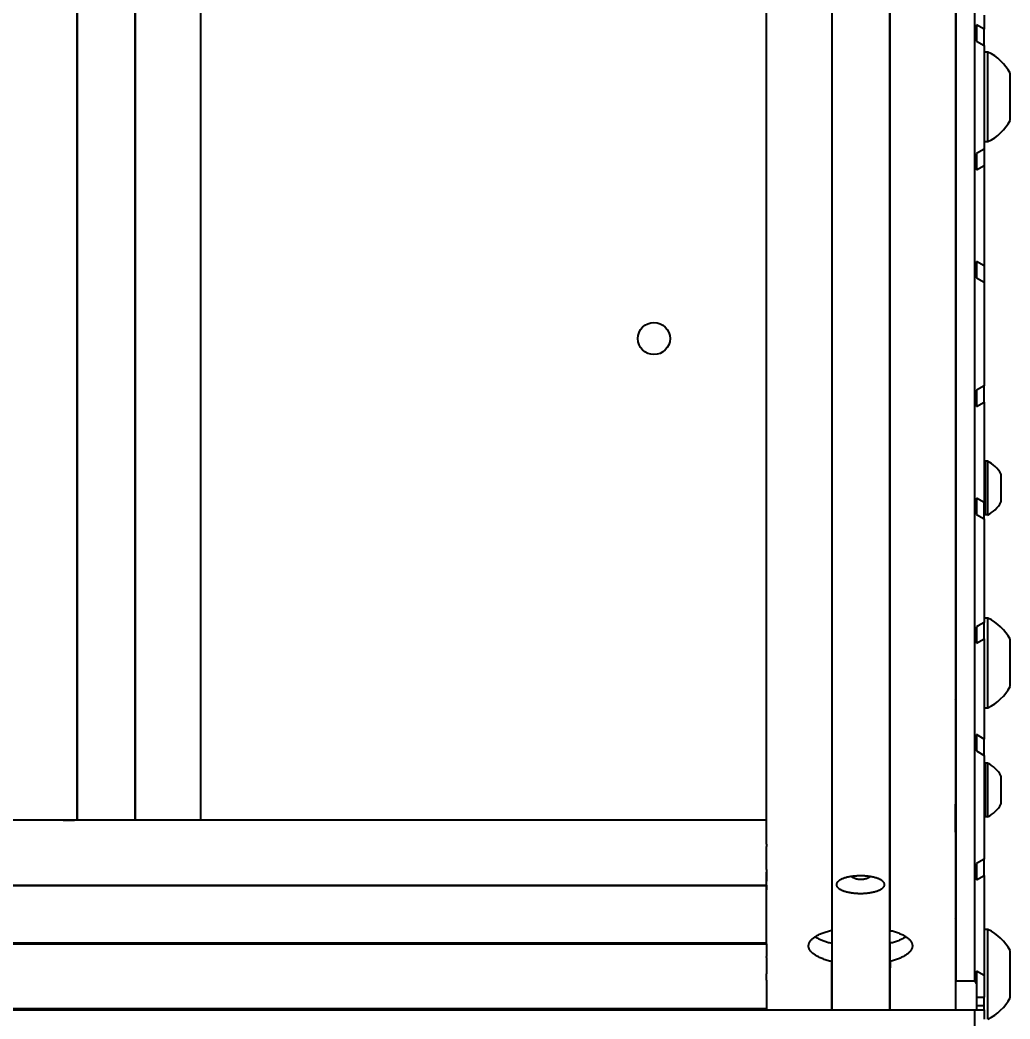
# Model space of a CAD drawing. Header units: millimetres. Extents: x 15 to 415, y 5 to 292.
# Drawn here: x 127.61 to 140.72, y 77.67 to 90.9 of the extents above; entities that cross this region are included whole.
import ezdxf

# ---------------------------------------------------------------- set-up
doc = ezdxf.new("R2010")
doc.units = ezdxf.units.MM
doc.layers.add('Geometries', color=7, linetype='Continuous')

msp = doc.modelspace()

# ---------------------------------------------------------------- linework, layer by layer
at = {"layer": 'Geometries', "linetype": 'Continuous', "lineweight": 40}
for p, q in [((138.3632, 102.3965), (138.3632, 85.3232)), ((138.3692, 77.7876), (138.3692, 102.3965)), ((139.1321, 77.7876), (139.1321, 102.3965)), ((139.1382, 78.841), (139.1382, 102.3965)), ((128.3632, 101.2898), (128.3632, 80.3021)), ((128.3692, 101.2898), (128.3692, 80.3021)), ((129.1321, 101.2898), (129.1321, 80.3021)), ((129.1382, 101.2898), (129.1382, 80.3021)), ((130.0007, 101.2898), (130.0007, 80.3021)), ((140.2568, 78.1738), (140.2568, 99.4437)), ((137.5007, 81.7708), (137.5007, 98.4682)), ((140.0007, 92.93), (140.0007, 90.1979)), ((140.0068, 92.93), (140.0068, 90.1979)), ((140.3818, 90.9676), (140.3818, 90.8052)), ((140.3818, 90.7818), (140.2818, 90.8397)), ((140.2818, 90.8397), (140.2818, 90.8052)), ((140.2818, 90.8052), (140.2818, 90.623)), ((140.2818, 90.8052), (140.2818, 90.8052)), ((140.3818, 90.8052), (140.3818, 90.7818)), ((140.3818, 90.8052), (140.3818, 90.8052)), ((140.3818, 90.5651), (140.3818, 90.7818)), ((140.2818, 90.623), (140.3818, 90.5651)), ((140.3818, 90.5651), (140.3818, 90.4791)), ((140.4328, 90.4791), (140.3818, 90.4791)), ((140.3818, 90.4791), (140.3818, 89.2916)), ((140.4328, 89.2916), (140.4328, 90.4791)), ((140.0007, 90.1979), (140.0007, 89.5729)), ((140.0068, 90.1979), (140.0007, 90.1979)), ((140.0068, 90.1979), (140.0068, 89.5729)), ((140.725, 89.5729), (140.725, 90.1979)), ((140.0007, 89.5729), (140.0007, 89.2775)), ((140.0007, 89.5729), (140.0068, 89.5729)), ((140.0068, 89.5729), (140.0068, 89.2775)), ((140.0007, 89.2775), (140.0007, 88.9025)), ((140.0068, 89.2775), (140.0007, 89.2775)), ((140.0068, 89.2775), (140.0068, 88.9025)), ((140.3818, 89.2916), (140.4328, 89.2916)), ((140.3818, 89.2916), (140.3818, 89.1911)), ((140.3818, 89.1911), (140.2818, 89.1334)), ((140.2818, 89.1334), (140.2818, 88.917)), ((140.3818, 89.1911), (140.3818, 88.9747)), ((140.2818, 88.917), (140.3818, 88.9747)), ((140.3818, 88.9747), (140.3818, 88.9522)), ((140.0007, 88.9025), (140.0007, 87.6525)), ((140.0007, 88.9025), (140.0068, 88.9025)), ((140.0068, 88.9025), (140.0068, 87.6525)), ((140.3818, 88.9522), (140.3818, 88.7898)), ((140.3818, 88.9522), (140.3818, 88.9522)), ((140.3818, 88.7898), (140.3818, 87.8326)), ((140.3818, 88.7898), (140.3818, 88.7898)), ((140.3818, 87.8326), (140.3818, 87.6468)), ((140.3818, 87.8326), (140.3818, 87.8326)), ((140.0068, 87.6525), (140.0007, 87.6525)), ((140.0007, 87.6525), (140.0007, 87.2775)), ((140.0068, 87.6525), (140.0068, 87.2775)), ((140.3818, 87.6468), (140.2818, 87.7047)), ((140.2818, 87.7047), (140.2818, 87.488)), ((140.3818, 87.6468), (140.3818, 87.4301)), ((140.2818, 87.488), (140.3818, 87.4301)), ((140.3818, 87.4301), (140.3818, 87.2396)), ((140.0007, 87.2775), (140.0007, 86.93)), ((140.0007, 87.2775), (140.0068, 87.2775)), ((140.0068, 87.2775), (140.0068, 86.93)), ((140.3818, 87.2396), (140.3818, 87.1959)), ((140.3818, 87.1959), (140.3818, 86.0561)), ((140.0007, 86.93), (140.0007, 86.8613)), ((140.0007, 86.93), (140.0068, 86.93)), ((140.0007, 86.8613), (140.0007, 86.2384)), ((140.0007, 86.8613), (140.0068, 86.8613)), ((140.0068, 86.93), (140.0068, 86.8613)), ((140.0068, 86.8613), (140.0068, 85.3113)), ((140.0007, 86.2384), (140.0007, 85.3113)), ((140.3818, 86.0561), (140.2818, 85.9984)), ((140.3818, 85.8397), (140.3818, 86.0561)), ((140.2818, 85.9984), (140.2818, 85.782)), ((140.2818, 85.782), (140.3818, 85.8397)), ((140.3818, 85.8397), (140.3818, 85.6548)), ((140.3818, 85.6548), (140.3818, 84.8885)), ((140.3818, 85.6548), (140.3818, 85.6548)), ((138.3632, 85.3232), (138.3632, 84.9134)), ((140.0007, 85.3113), (140.0007, 85.1909)), ((140.0007, 85.3113), (140.0068, 85.3113)), ((140.0068, 85.3113), (140.0068, 85.18)), ((140.0007, 85.1909), (140.0007, 85.18)), ((140.0007, 85.18), (140.0007, 84.8885)), ((140.0007, 85.18), (140.0068, 85.18)), ((140.0068, 85.18), (140.0068, 84.8885)), ((140.4284, 85.0573), (140.3975, 85.0573)), ((140.3975, 85.0573), (140.3975, 84.8885)), ((140.4284, 85.0573), (140.4284, 84.3448)), ((138.3632, 84.9134), (138.3632, 80.0165)), ((140.0007, 84.8885), (140.0007, 84.5135)), ((140.0068, 84.8885), (140.0007, 84.8885)), ((140.0068, 84.8885), (140.0068, 84.5135)), ((140.3975, 84.8885), (140.3818, 84.8885)), ((140.3818, 84.8885), (140.3818, 84.5135)), ((140.3975, 84.8885), (140.3975, 84.5135)), ((140.6037, 84.8885), (140.6037, 84.5135)), ((140.0007, 84.5135), (140.0007, 83.4254)), ((140.0007, 84.5135), (140.0068, 84.5135)), ((140.0068, 84.5135), (140.0068, 83.4315)), ((140.2818, 84.5697), (140.2818, 84.353)), ((140.3818, 84.5118), (140.2818, 84.5697)), ((140.3818, 84.5135), (140.3975, 84.5135)), ((140.3818, 84.5135), (140.3818, 84.5118)), ((140.3818, 84.2951), (140.3818, 84.5118)), ((140.3975, 84.5135), (140.3975, 84.3448)), ((140.2818, 84.353), (140.3818, 84.2951)), ((140.4284, 84.3448), (140.3975, 84.3448)), ((140.3818, 84.2951), (140.3818, 82.9791)), ((140.0068, 83.4315), (140.0007, 83.4254)), ((140.0007, 83.4254), (140.0007, 82.6979)), ((140.0068, 83.4315), (140.0068, 82.6979)), ((140.3046, 82.8766), (140.2818, 82.8634)), ((140.3047, 82.8766), (140.3046, 82.8766)), ((140.3812, 82.9207), (140.3047, 82.8766)), ((140.3818, 82.9211), (140.3812, 82.9207)), ((140.4328, 82.9791), (140.3818, 82.9791)), ((140.3818, 82.9791), (140.3818, 82.9211)), ((140.3818, 82.7047), (140.3818, 82.9211)), ((140.4328, 81.7916), (140.4328, 82.9791)), ((140.2818, 82.8634), (140.2818, 82.647)), ((140.0007, 82.6979), (140.0007, 82.0729)), ((140.0068, 82.6979), (140.0007, 82.6979)), ((140.0068, 82.6979), (140.0068, 82.0729)), ((140.2818, 82.647), (140.3818, 82.7047)), ((140.3818, 82.7047), (140.3818, 81.7916)), ((140.725, 82.0729), (140.725, 82.6979)), ((140.0007, 82.0729), (140.0007, 81.8992)), ((140.0007, 82.0729), (140.0068, 82.0729)), ((140.0068, 82.0729), (140.0068, 81.893)), ((140.0007, 81.8992), (140.0007, 80.8885)), ((140.0068, 81.893), (140.0007, 81.8992)), ((140.0068, 81.893), (140.0068, 80.8885)), ((137.5006, 81.7708), (137.5007, 81.7708)), ((137.5007, 81.4569), (137.5007, 81.7708)), ((140.3818, 81.7916), (140.4328, 81.7916)), ((140.3818, 81.7916), (140.3818, 81.5926)), ((140.3818, 81.5926), (140.3818, 81.3768)), ((140.3818, 81.5926), (140.3818, 81.5926)), ((137.5007, 81.4569), (137.5006, 81.4569)), ((137.5007, 81.1748), (137.5007, 81.4569)), ((140.3818, 81.3768), (140.2818, 81.4347)), ((140.2818, 81.4347), (140.2818, 81.218)), ((140.3818, 81.1601), (140.3818, 81.3768)), ((137.5006, 81.1748), (137.5007, 81.1748)), ((137.5007, 80.547), (137.5007, 81.1748)), ((140.2818, 81.218), (140.3818, 81.1601)), ((140.3818, 81.1601), (140.3818, 80.8885)), ((140.4284, 81.0573), (140.3975, 81.0573)), ((140.3975, 81.0573), (140.3975, 80.8885)), ((140.4284, 81.0573), (140.4284, 80.3448)), ((140.0007, 80.8885), (140.0007, 80.5135)), ((140.0068, 80.8885), (140.0007, 80.8885)), ((140.0068, 80.8885), (140.0068, 80.5135)), ((140.3975, 80.8885), (140.3818, 80.8885)), ((140.3818, 80.8885), (140.3818, 80.5135)), ((140.3975, 80.8885), (140.3975, 80.5135)), ((140.6037, 80.8885), (140.6037, 80.5135)), ((137.5007, 80.547), (137.5006, 80.547)), ((137.5007, 80.3013), (137.5007, 80.547)), ((140.0007, 80.1409), (140.0007, 80.5135)), ((140.0007, 80.5135), (140.0068, 80.5135)), ((140.0068, 80.5135), (140.0068, 80.1409)), ((140.3975, 80.5135), (140.3818, 80.5135)), ((140.3818, 80.5135), (140.3818, 79.7861)), ((140.3975, 80.5135), (140.3975, 80.3448)), ((128.1828, 80.3013), (106.8186, 80.3013)), ((128.3632, 80.3021), (127.5007, 80.3021)), ((128.1828, 80.3013), (128.3313, 80.3013)), ((128.2723, 80.3013), (128.1828, 80.3013)), ((128.3088, 80.3013), (128.2723, 80.3013)), ((128.3358, 80.3013), (128.3088, 80.3013)), ((129.3019, 80.3013), (128.3313, 80.3013)), ((128.3498, 80.3013), (128.3358, 80.3013)), ((128.3528, 80.3013), (128.3498, 80.3013)), ((128.3629, 80.3013), (128.3528, 80.3013)), ((128.3742, 80.3013), (128.3629, 80.3013)), ((128.3692, 80.3021), (128.3632, 80.3021)), ((129.1321, 80.3021), (128.3692, 80.3021)), ((128.4051, 80.3013), (128.3742, 80.3013)), ((128.4295, 80.3013), (128.4051, 80.3013)), ((128.5056, 80.3013), (128.4295, 80.3013)), ((128.6125, 80.3013), (128.5056, 80.3013)), ((128.6399, 80.3013), (128.6125, 80.3013)), ((128.834, 80.3013), (128.6399, 80.3013)), ((128.9161, 80.3013), (128.834, 80.3013)), ((129.0542, 80.3013), (128.9161, 80.3013)), ((129.0718, 80.3013), (129.0542, 80.3013)), ((129.1269, 80.3013), (129.0718, 80.3013)), ((129.1385, 80.3013), (129.1269, 80.3013)), ((129.1382, 80.3021), (129.1321, 80.3021)), ((130.0007, 80.3021), (129.1382, 80.3021)), ((129.1432, 80.3013), (129.1385, 80.3013)), ((129.1482, 80.3013), (129.1432, 80.3013)), ((129.1513, 80.3013), (129.1482, 80.3013)), ((129.2291, 80.3013), (129.1513, 80.3013)), ((129.2427, 80.3013), (129.2291, 80.3013)), ((129.3186, 80.3013), (129.2427, 80.3013)), ((129.3186, 80.3013), (129.3019, 80.3013)), ((137.5007, 80.3013), (129.3186, 80.3013)), ((137.5007, 80.0763), (137.5007, 80.3013)), ((140.4284, 80.3448), (140.3975, 80.3448)), ((140.0007, 80.1409), (140.0007, 79.6579)), ((140.0007, 80.1409), (140.0068, 80.1409)), ((140.0068, 80.1409), (140.0068, 78.99)), ((137.5007, 79.9814), (137.5007, 80.0763)), ((137.5007, 79.9814), (137.5007, 79.951)), ((138.3632, 80.0165), (138.3632, 78.8441)), ((137.5007, 79.8386), (137.5007, 79.951)), ((137.5007, 79.7384), (137.5007, 79.8386)), ((137.5007, 79.6461), (137.5007, 79.7384)), ((140.3818, 79.7861), (140.2818, 79.7284)), ((140.2818, 79.7284), (140.2818, 79.5772)), ((140.3818, 79.5772), (140.3818, 79.7861)), ((137.5007, 79.6461), (137.5007, 79.6119)), ((137.5007, 79.6122), (137.5007, 79.5875)), ((137.5007, 79.4901), (137.5007, 79.6119)), ((137.5007, 79.5875), (137.5007, 79.4932)), ((140.0007, 79.6579), (140.0007, 79.6119)), ((140.0007, 79.6119), (140.0007, 78.9963)), ((140.2818, 79.5772), (140.2818, 79.512)), ((140.2818, 79.5772), (140.2818, 79.5772)), ((140.2818, 79.512), (140.3818, 79.5697)), ((140.3818, 79.5697), (140.3818, 79.5772)), ((140.3818, 79.5772), (140.3818, 79.5772)), ((140.3818, 79.5697), (140.3818, 79.3848)), ((97.5007, 79.4388), (137.5007, 79.4388)), ((137.5007, 79.4327), (97.5007, 79.4327)), ((137.5007, 79.4546), (137.5007, 79.4932)), ((137.5007, 79.4388), (137.5007, 79.4901)), ((137.5007, 79.439), (137.5007, 79.4546)), ((137.5007, 79.439), (137.5007, 79.379)), ((137.5007, 79.4327), (137.5007, 79.4388)), ((137.5007, 79.3695), (137.5007, 79.4327)), ((137.5007, 79.2249), (137.5007, 79.379)), ((137.5007, 79.2249), (137.5007, 79.3695)), ((140.3818, 79.3848), (140.3818, 78.8541)), ((140.3818, 79.3848), (140.3818, 79.3848)), ((137.5007, 78.7388), (137.5007, 79.2249)), ((140.0007, 78.9963), (140.0007, 78.5729)), ((140.0068, 78.99), (140.0007, 78.9963)), ((140.0068, 78.99), (140.0068, 78.5729)), ((140.4328, 78.8541), (140.3818, 78.8541)), ((140.3818, 78.8541), (140.3818, 78.4276)), ((140.4328, 77.6666), (140.4328, 78.8541)), ((137.5007, 78.6698), (97.5007, 78.6698)), ((97.5007, 78.6638), (137.5007, 78.6638)), ((137.5007, 78.6698), (137.5007, 78.7388)), ((137.5007, 78.6638), (137.5007, 78.6698)), ((137.5007, 78.6638), (137.5007, 78.4951)), ((138.3632, 78.667), (138.3632, 78.4276)), ((139.1382, 78.4307), (139.1382, 78.6702)), ((140.0007, 78.5729), (140.0007, 77.9479)), ((140.0068, 78.5729), (140.0007, 78.5729)), ((140.0068, 78.5729), (140.0068, 78.1738)), ((140.725, 77.9479), (140.725, 78.5729)), ((137.5007, 78.4796), (137.5007, 78.4951)), ((137.5007, 78.4796), (137.5007, 78.3646)), ((137.5007, 78.3646), (137.5007, 78.264)), ((138.3632, 77.7876), (138.3632, 78.4276)), ((139.1382, 78.4307), (139.1382, 78.3431)), ((140.3818, 78.4276), (140.3818, 78.4276)), ((140.3818, 78.4276), (140.3818, 78.2652)), ((137.5007, 78.1794), (137.5007, 78.264)), ((139.1382, 77.7876), (139.1382, 78.3431)), ((140.3818, 78.2428), (140.2818, 78.3004)), ((140.2818, 78.3004), (140.2818, 78.2652)), ((140.2818, 78.2652), (140.2818, 78.1381)), ((140.2818, 78.2652), (140.2818, 78.2652)), ((140.3818, 78.2652), (140.3818, 78.2428)), ((140.3818, 78.2652), (140.3818, 78.2652)), ((140.3818, 78.2428), (140.3818, 77.9545)), ((137.5007, 78.1794), (137.5007, 77.8013)), ((140.0068, 78.1738), (140.2568, 78.1738)), ((140.0068, 77.9479), (140.0068, 78.1738)), ((140.2818, 78.1381), (140.2568, 78.1738)), ((140.2818, 78.1381), (140.2818, 77.9545)), ((140.0007, 77.9479), (140.0007, 77.7876)), ((140.0007, 77.9479), (140.0068, 77.9479)), ((140.0068, 77.7876), (140.0068, 77.9479)), ((140.2818, 77.9545), (140.2818, 77.8464)), ((140.2818, 77.9545), (140.3812, 77.9545)), ((140.2818, 77.8464), (140.2818, 77.844)), ((140.2818, 77.8464), (140.3818, 77.8464)), ((140.2818, 77.844), (140.2818, 77.7876)), ((140.2818, 77.844), (140.3818, 77.844)), ((140.3818, 77.9545), (140.3812, 77.9545)), ((140.3818, 77.8464), (140.3818, 77.9545)), ((140.3818, 77.8464), (140.3818, 77.844)), ((140.3818, 77.7876), (140.3818, 77.844)), ((137.5007, 77.8013), (102.0154, 77.8013)), ((113.3241, 77.7876), (137.5007, 77.7876)), ((137.5007, 77.7876), (137.5007, 77.8013)), ((137.5007, 77.7876), (138.3632, 77.7876)), ((138.3632, 77.7876), (138.3692, 77.7876)), ((138.3692, 77.7876), (139.1321, 77.7876)), ((139.1321, 77.7876), (139.1382, 77.7876)), ((139.1382, 77.7876), (140.0007, 77.7876)), ((140.0007, 77.7876), (140.0068, 77.7876)), ((140.0068, 77.7876), (140.2568, 77.7876)), ((140.2568, 77.5141), (140.2568, 77.7876)), ((140.2568, 77.7876), (140.2818, 77.7876)), ((140.2818, 77.7876), (140.3818, 77.7876)), ((140.3818, 77.7876), (140.3818, 77.786)), ((140.3818, 77.786), (140.3818, 77.7859)), ((140.3818, 77.7859), (140.3818, 77.6666))]:
    msp.add_line(p, q, dxfattribs=at)
at = {"layer": 'Geometries', "linetype": 'Continuous', "lineweight": 40, "flags": 128}
for points in [[(138.624, 79.5547), (138.6153, 79.5534), (138.6037, 79.5514), (138.5923, 79.5492), (138.581, 79.5469), (138.57, 79.5444), (138.5591, 79.5417), (138.5486, 79.5388), (138.5384, 79.5358), (138.5285, 79.5326), (138.519, 79.5293), (138.5104, 79.5261), (138.5023, 79.5227), (138.4944, 79.5193), (138.487, 79.5157), (138.48, 79.5121), (138.4734, 79.5084), (138.4675, 79.5048), (138.4621, 79.5011), (138.457, 79.4975), (138.4523, 79.4937), (138.448, 79.49), (138.4439, 79.486), (138.4402, 79.4819), (138.4369, 79.4779), (138.4341, 79.4739), (138.4317, 79.4698), (138.4297, 79.4658), (138.4279, 79.4611), (138.4266, 79.4564), (138.4259, 79.4518), (138.4256, 79.4473)], [(138.8248, 79.5595), (138.8174, 79.5602), (138.8063, 79.5611), (138.7953, 79.5618), (138.7849, 79.5623), (138.7746, 79.5628), (138.7645, 79.5631), (138.7544, 79.5632), (138.7444, 79.5633), (138.7338, 79.5632), (138.7231, 79.563), (138.7122, 79.5627), (138.7013, 79.5622), (138.6903, 79.5616), (138.6793, 79.5608), (138.6688, 79.56), (138.6583, 79.559), (138.6479, 79.5578), (138.6374, 79.5566), (138.627, 79.5551), (138.624, 79.5547)], [(138.624, 79.5547), (138.6307, 79.5506), (138.6399, 79.5455), (138.6493, 79.5408), (138.659, 79.5364), (138.6672, 79.533), (138.6755, 79.53), (138.6841, 79.5272), (138.6927, 79.5248), (138.7015, 79.5227), (138.7114, 79.5207), (138.7215, 79.5192), (138.7316, 79.5182), (138.7395, 79.5177), (138.7473, 79.5175), (138.7552, 79.5176), (138.7631, 79.518), (138.7732, 79.5188), (138.7833, 79.5202), (138.786, 79.5206)], [(138.8723, 79.5535), (138.8617, 79.5551), (138.8507, 79.5566), (138.8396, 79.558), (138.8285, 79.5592), (138.8248, 79.5595)], [(138.4256, 79.4473), (138.4258, 79.4434), (138.4263, 79.4395), (138.4273, 79.4356), (138.4285, 79.4316), (138.4302, 79.4276), (138.4323, 79.4236), (138.4347, 79.4198), (138.4375, 79.416), (138.4406, 79.4122), (138.4441, 79.4084), (138.448, 79.4046), (138.4526, 79.4006), (138.4576, 79.3966), (138.463, 79.3927), (138.4689, 79.3889), (138.4752, 79.3851), (138.482, 79.3814), (138.4887, 79.378), (138.4958, 79.3747), (138.5032, 79.3714), (138.5109, 79.3683), (138.519, 79.3652), (138.5285, 79.3619), (138.5384, 79.3587), (138.5486, 79.3557), (138.5591, 79.3529), (138.57, 79.3502), (138.581, 79.3477), (138.5923, 79.3453), (138.6037, 79.3432), (138.6153, 79.3412), (138.627, 79.3394), (138.6381, 79.3379), (138.6491, 79.3366), (138.6602, 79.3354), (138.6713, 79.3343), (138.6824, 79.3335), (138.6935, 79.3327), (138.7038, 79.3322), (138.7141, 79.3318), (138.7243, 79.3315), (138.7344, 79.3313), (138.7345, 79.3313)], [(138.7655, 79.3315), (138.7657, 79.3315), (138.7765, 79.3319), (138.7874, 79.3323), (138.7984, 79.3329), (138.8095, 79.3337), (138.8199, 79.3346), (138.8304, 79.3356), (138.8409, 79.3367), (138.8513, 79.338), (138.8617, 79.3394), (138.8734, 79.3412), (138.885, 79.3432), (138.8965, 79.3453), (138.9077, 79.3477), (138.9188, 79.3502), (138.9296, 79.3529), (138.9401, 79.3557), (138.9504, 79.3587), (138.9602, 79.3619), (138.9698, 79.3652), (138.9783, 79.3685), (138.9865, 79.3718), (138.9943, 79.3753), (139.0017, 79.3788), (139.0088, 79.3825), (139.0154, 79.3862), (139.0212, 79.3898), (139.0267, 79.3934), (139.0318, 79.3971), (139.0365, 79.4008), (139.0407, 79.4046), (139.0449, 79.4086), (139.0486, 79.4126), (139.0518, 79.4167), (139.0546, 79.4207), (139.057, 79.4247), (139.059, 79.4287), (139.0609, 79.4335), (139.0621, 79.4381), (139.0629, 79.4427), (139.0631, 79.4473)], [(138.786, 79.5206), (138.7932, 79.522), (138.8033, 79.5242), (138.8132, 79.5269), (138.8229, 79.5301), (138.8321, 79.5335), (138.8412, 79.5372), (138.85, 79.5413), (138.8586, 79.5457), (138.8672, 79.5504), (138.8723, 79.5535)], [(139.0631, 79.4473), (139.063, 79.4511), (139.0624, 79.455), (139.0615, 79.459), (139.0602, 79.4629), (139.0585, 79.467), (139.0564, 79.471), (139.054, 79.4748), (139.0513, 79.4786), (139.0482, 79.4824), (139.0447, 79.4862), (139.0407, 79.49), (139.0362, 79.494), (139.0312, 79.4979), (139.0257, 79.5018), (139.0198, 79.5057), (139.0135, 79.5094), (139.0068, 79.5131), (139.0001, 79.5165), (138.993, 79.5199), (138.9856, 79.5231), (138.9778, 79.5263), (138.9698, 79.5293), (138.9602, 79.5326), (138.9504, 79.5358), (138.9401, 79.5388), (138.9296, 79.5417), (138.9188, 79.5444), (138.9077, 79.5469), (138.8965, 79.5492), (138.885, 79.5514), (138.8734, 79.5534), (138.8723, 79.5535)], [(138.7345, 79.3313), (138.7444, 79.3313), (138.755, 79.3313), (138.7655, 79.3315)], [(138.1407, 78.7556), (138.1476, 78.7601), (138.1574, 78.7661), (138.1677, 78.7721), (138.1784, 78.7779), (138.1896, 78.7836), (138.2009, 78.7891), (138.2126, 78.7945), (138.2247, 78.7997), (138.2372, 78.8048), (138.2502, 78.8098), (138.2635, 78.8147), (138.2771, 78.8194), (138.2911, 78.824), (138.3053, 78.8284), (138.3194, 78.8325), (138.3338, 78.8366), (138.3484, 78.8404), (138.3632, 78.8441)], [(139.1382, 78.841), (139.1527, 78.8372), (139.167, 78.8332), (139.1811, 78.8291), (139.1949, 78.8248), (139.2086, 78.8204), (139.2217, 78.8159), (139.2345, 78.8113), (139.2471, 78.8065), (139.2593, 78.8016), (139.2715, 78.7965), (139.2833, 78.7912), (139.2947, 78.7858), (139.3057, 78.7803), (139.3164, 78.7747), (139.3264, 78.769), (139.3361, 78.7633), (139.3453, 78.7574), (139.3481, 78.7556)], [(138.0569, 78.6358), (138.0571, 78.6425), (138.0579, 78.6491), (138.0591, 78.6558), (138.0608, 78.6626), (138.0631, 78.6693), (138.0658, 78.6759), (138.069, 78.6826), (138.0727, 78.6892), (138.0769, 78.6958), (138.0817, 78.7025), (138.0871, 78.7092), (138.0929, 78.7158), (138.0993, 78.7224), (138.1062, 78.729), (138.1135, 78.7353), (138.1213, 78.7416), (138.1295, 78.7478), (138.1383, 78.7539), (138.1407, 78.7556)], [(138.3632, 78.4276), (138.3481, 78.4314), (138.3333, 78.4353), (138.3186, 78.4394), (138.3042, 78.4436), (138.2901, 78.448), (138.2764, 78.4525), (138.263, 78.4572), (138.2499, 78.462), (138.2372, 78.4669), (138.2245, 78.4721), (138.2122, 78.4774), (138.2003, 78.4829), (138.1888, 78.4885), (138.1777, 78.4942), (138.1672, 78.4999), (138.1571, 78.5058), (138.1475, 78.5117), (138.1383, 78.5177), (138.1294, 78.524), (138.121, 78.5303), (138.1131, 78.5367), (138.1057, 78.5432), (138.0989, 78.5497), (138.0926, 78.5562), (138.0869, 78.5627), (138.0816, 78.5693), (138.0769, 78.5759), (138.0726, 78.5826), (138.0688, 78.5893), (138.0656, 78.5961), (138.0629, 78.6028), (138.0607, 78.6096), (138.059, 78.6162), (138.0578, 78.6228), (138.0571, 78.6293), (138.0569, 78.6358)], [(138.3632, 78.667), (138.3494, 78.6705), (138.3358, 78.674), (138.3224, 78.6777), (138.3092, 78.6816), (138.2962, 78.6855), (138.2837, 78.6895), (138.2714, 78.6937), (138.2594, 78.6979), (138.2476, 78.7023), (138.2358, 78.7069), (138.2244, 78.7116), (138.2133, 78.7164), (138.2024, 78.7213), (138.192, 78.7263), (138.1818, 78.7314), (138.172, 78.7366), (138.1626, 78.7419), (138.1536, 78.7473), (138.145, 78.7527), (138.1407, 78.7556)], [(139.3481, 78.7556), (139.3451, 78.7536), (139.3357, 78.7476), (139.3259, 78.7418), (139.3156, 78.736), (139.305, 78.7304), (139.2941, 78.725), (139.2829, 78.7197), (139.2713, 78.7145), (139.2593, 78.7095), (139.2469, 78.7045), (139.2341, 78.6996), (139.221, 78.6949), (139.2076, 78.6904), (139.194, 78.686), (139.1803, 78.6818), (139.1665, 78.6778), (139.1524, 78.6739), (139.1382, 78.6702)], [(139.4319, 78.6358), (139.4316, 78.6293), (139.4309, 78.6228), (139.4298, 78.6163), (139.4281, 78.6097), (139.426, 78.6031), (139.4234, 78.5966), (139.4203, 78.5901), (139.4167, 78.5836), (139.4127, 78.5772), (139.4081, 78.5706), (139.403, 78.5641), (139.3974, 78.5576), (139.3913, 78.5511), (139.3847, 78.5447), (139.3777, 78.5385), (139.3703, 78.5323), (139.3624, 78.5262), (139.354, 78.5202), (139.3451, 78.5141), (139.3357, 78.5082), (139.3259, 78.5023), (139.3156, 78.4966), (139.305, 78.491), (139.2941, 78.4856), (139.2829, 78.4803), (139.2713, 78.4751), (139.2593, 78.4701), (139.2469, 78.4651), (139.2341, 78.4602), (139.221, 78.4555), (139.2076, 78.4509), (139.194, 78.4465), (139.1803, 78.4424), (139.1665, 78.4383), (139.1524, 78.4344), (139.1382, 78.4307)], [(139.3481, 78.7556), (139.354, 78.7515), (139.3625, 78.7454), (139.3706, 78.7391), (139.3781, 78.7329), (139.3852, 78.7265), (139.3917, 78.7201), (139.3977, 78.7138), (139.4032, 78.7074), (139.4082, 78.701), (139.4127, 78.6945), (139.4168, 78.6879), (139.4204, 78.6813), (139.4235, 78.6747), (139.4261, 78.6681), (139.4282, 78.6615), (139.4298, 78.6551), (139.431, 78.6486), (139.4317, 78.6422), (139.4319, 78.6358)]]:
    msp.add_lwpolyline(points, dxfattribs=at)
at = {"layer": 'Geometries', "linetype": 'Continuous', "lineweight": 40}
msp.add_circle((136.0086, 86.6823), 0.2125, dxfattribs=at)
for centre, radius, start, end in [((140.1427, 89.8854), 0.6608, 28.22267, 63.96275), ((140.1427, 89.8854), 0.6608, 296.03727, 331.77735), ((140.2544, 84.701), 0.3965, 28.22269, 63.96274), ((140.2544, 84.701), 0.3965, 296.03726, 331.77732), ((140.1427, 82.3854), 0.6608, 28.22267, 63.96275), ((140.1427, 82.3854), 0.6608, 296.03727, 331.77735), ((140.2544, 80.701), 0.3965, 28.22269, 63.96274), ((140.2544, 80.701), 0.3965, 296.03726, 331.77732), ((140.1427, 78.2604), 0.6608, 28.22267, 63.96275), ((140.1427, 78.2604), 0.6608, 296.03727, 331.77735)]:
    msp.add_arc(centre, radius, start, end, dxfattribs=at)

doc.saveas('drawing.dxf')
